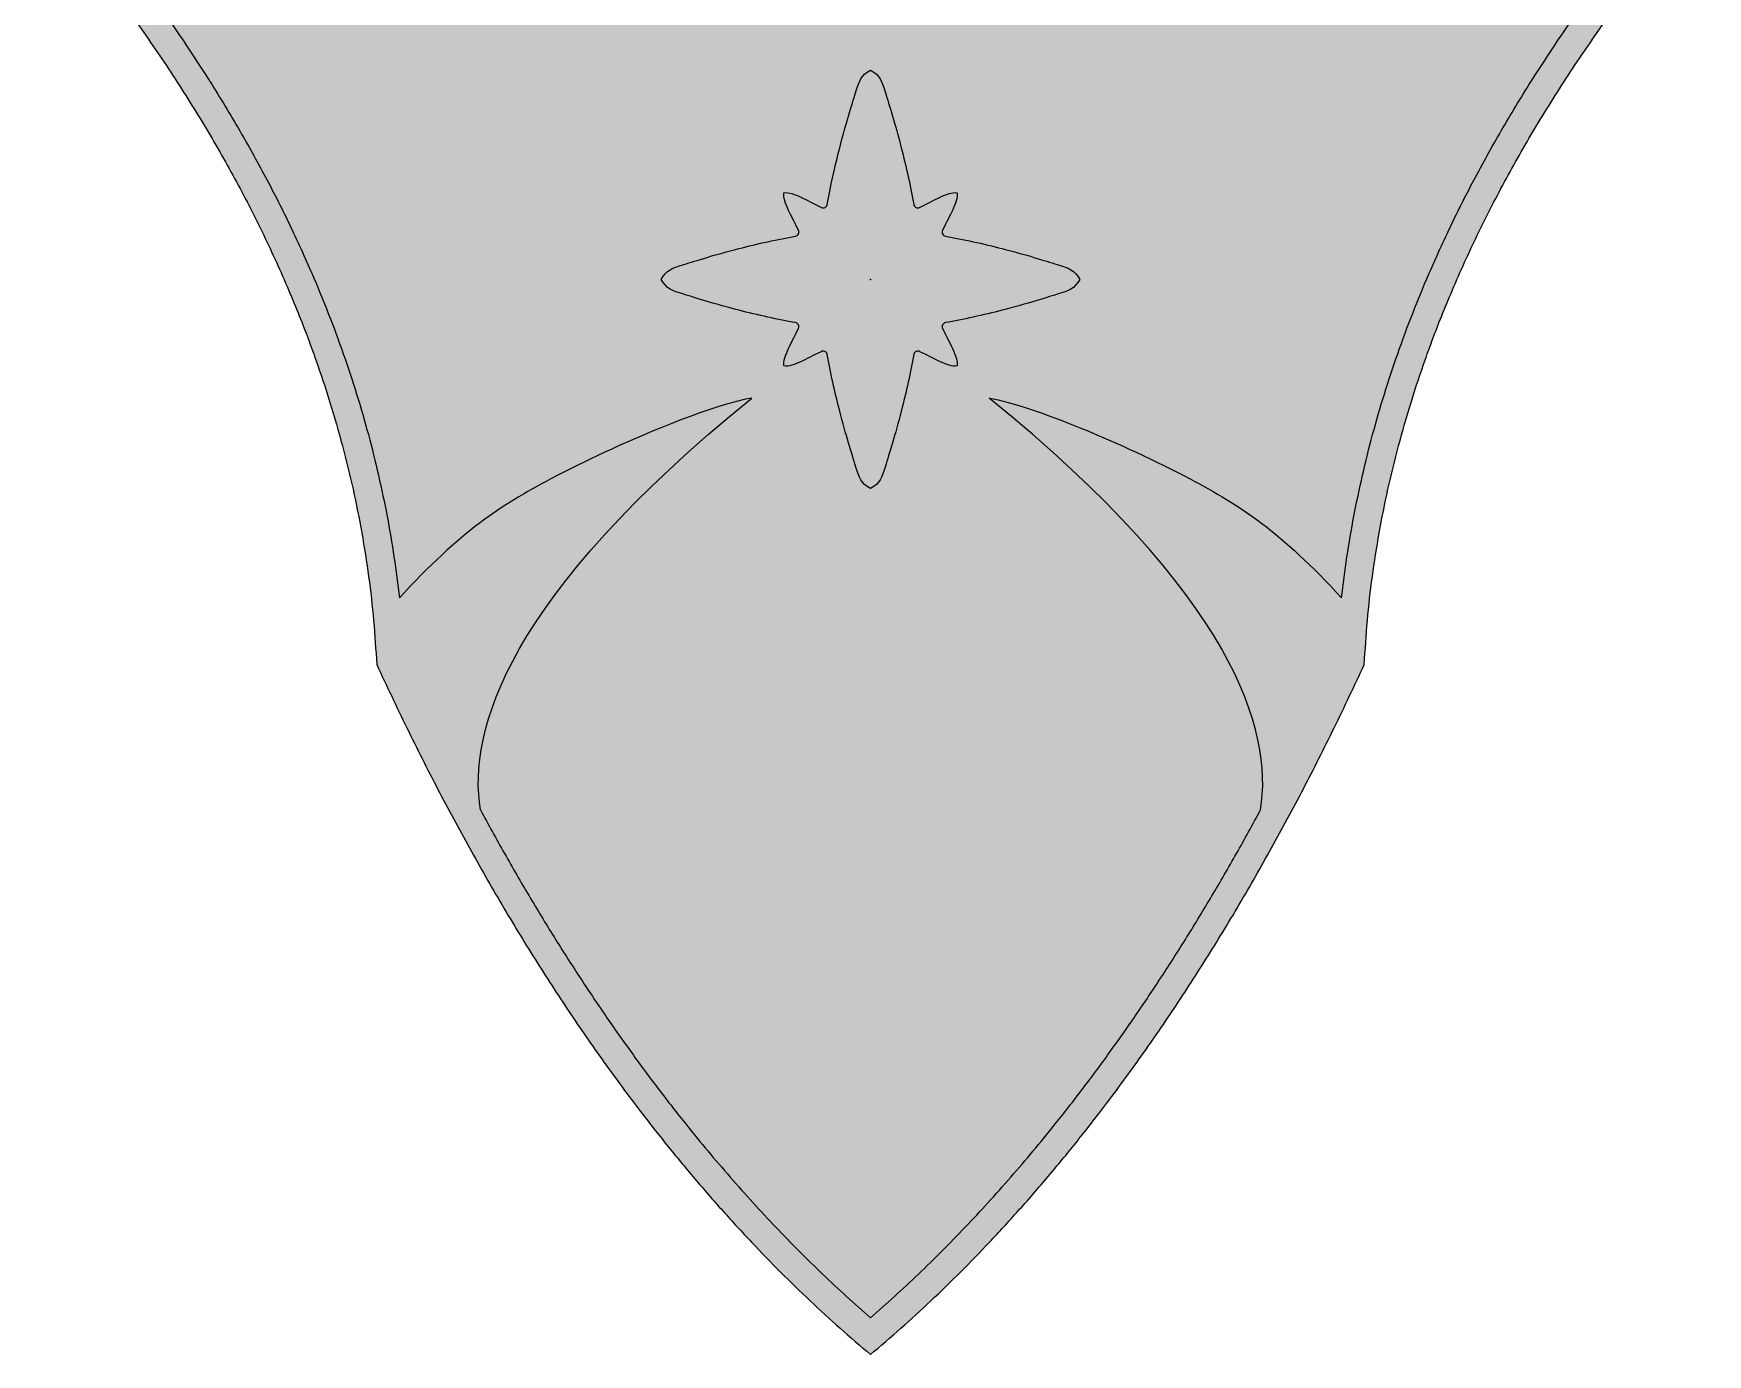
# Model space of a CAD drawing. Header units: metres. Extents: x -6.5 to 29.8, y -1.8 to 5.3.
# Drawn here: x 1.647 to 2.247, y 0.017 to 0.491 of the extents above; entities that cross this region are included whole.
import ezdxf

# ---------------------------------------------------------------- set-up
doc = ezdxf.new("R2010")
doc.units = ezdxf.units.M
for name, color, linetype, true_color in [('BANDERA$BORDE', 40, 'Continuous', 0xffbf00), ('BANDERA$CIRCULO EXT', 40, 'Continuous', 0xffbf00), ('BANDERA$ESTRELLAS$GRANDE', 251, 'Continuous', 0x696969), ('FONDO', 168, 'Continuous', 0x0f132e)]:
    doc.layers.add(name, color=color, linetype=linetype, true_color=true_color)

msp = doc.modelspace()

# ---------------------------------------------------------------- hatches: boundary and pattern name
at = {"layer": 'BANDERA$CIRCULO EXT'}
h = msp.add_hatch(color=256, dxfattribs=at)
h.paths.add_polyline_path([(1.7468, 1.21697), (1.74677, 1.21475), (1.7467, 1.21252), (1.74657, 1.21026), (1.74639, 1.20799), (1.74616, 1.2057), (1.74587, 1.2034), (1.74553, 1.2011), (1.74513, 1.19878), (1.74467, 1.19645), (1.74415, 1.19412), (1.74357, 1.19179), (1.74293, 1.18946), (1.74224, 1.18713), (1.74148, 1.1848), (1.74066, 1.18248), (1.73977, 1.18016), (1.73883, 1.17786), (1.73782, 1.17557), (1.73675, 1.1733), (1.73562, 1.17104), (1.73443, 1.16881), (1.73318, 1.1666), (1.73187, 1.16441), (1.73049, 1.16225), (1.72906, 1.16012), (1.72758, 1.15803), (1.72603, 1.15597), (1.72443, 1.15394), (1.72278, 1.15196), (1.72107, 1.15002), (1.71931, 1.14812), (1.71751, 1.14626), (1.71565, 1.14446), (1.71375, 1.1427), (1.71181, 1.14099), (1.70982, 1.13934), (1.7078, 1.13774), (1.70574, 1.13619), (1.70364, 1.13471), (1.70152, 1.13327), (1.69936, 1.1319), (1.69717, 1.13059), (1.69496, 1.12934), (1.69272, 1.12815), (1.69047, 1.12702), (1.6882, 1.12595), (1.68591, 1.12494), (1.6836, 1.12399), (1.68129, 1.12311), (1.67897, 1.12229), (1.67664, 1.12153), (1.67431, 1.12083), (1.67198, 1.1202), (1.66965, 1.11962), (1.66732, 1.1191), (1.66499, 1.11864), (1.66267, 1.11824), (1.66036, 1.1179), (1.65807, 1.11761), (1.65578, 1.11738), (1.65351, 1.1172), (1.65125, 1.11707), (1.64901, 1.117), (1.6468, 1.11697), (1.6468, 0.54149), (1.66087, 0.52459), (1.6741, 0.50763), (1.68647, 0.49061), (1.69234, 0.48208), (1.698, 0.47354), (1.70344, 0.46499), (1.70867, 0.45641), (1.71368, 0.44783), (1.71849, 0.43923), (1.72308, 0.43062), (1.72745, 0.42199), (1.73162, 0.41335), (1.73557, 0.4047), (1.7393, 0.39603), (1.74283, 0.38734), (1.74614, 0.37865), (1.74924, 0.36994), (1.75212, 0.36121), (1.7548, 0.35247), (1.75726, 0.34372), (1.7595, 0.33495), (1.76154, 0.32617), (1.76336, 0.31738), (1.76496, 0.30857), (1.76636, 0.29974), (1.76754, 0.29091), (1.76851, 0.28206), (1.76927, 0.27319), (1.76981, 0.26431), (1.77923, 0.24442), (1.78888, 0.22511), (1.79874, 0.2064), (1.80882, 0.18828), (1.81912, 0.17075), (1.82964, 0.15382), (1.84037, 0.13747), (1.85132, 0.12172), (1.86249, 0.10655), (1.87388, 0.09198), (1.88549, 0.078), (1.89731, 0.06461), (1.90936, 0.05182), (1.92162, 0.03961), (1.9341, 0.028), (1.94042, 0.02241), (1.9468, 0.01697), (1.95317, 0.02241), (1.95949, 0.028), (1.97197, 0.03961), (1.98423, 0.05182), (1.99628, 0.06461), (2.0081, 0.078), (2.01971, 0.09198), (2.0311, 0.10655), (2.04227, 0.12172), (2.05322, 0.13747), (2.06395, 0.15382), (2.07447, 0.17075), (2.08477, 0.18828), (2.09485, 0.2064), (2.10471, 0.22511), (2.11436, 0.24442), (2.12378, 0.26431), (2.12432, 0.27319), (2.12508, 0.28206), (2.12605, 0.29091), (2.12723, 0.29974), (2.12863, 0.30857), (2.13023, 0.31738), (2.13205, 0.32617), (2.13409, 0.33495), (2.13633, 0.34372), (2.13879, 0.35247), (2.14147, 0.36121), (2.14435, 0.36994), (2.14745, 0.37865), (2.15076, 0.38734), (2.15429, 0.39603), (2.15802, 0.4047), (2.16197, 0.41335), (2.16614, 0.42199), (2.17052, 0.43062), (2.1751, 0.43923), (2.17991, 0.44783), (2.18492, 0.45641), (2.19015, 0.46499), (2.19559, 0.47354), (2.20125, 0.48208), (2.20712, 0.49061), (2.21949, 0.50763), (2.23272, 0.52459), (2.2468, 0.54149), (2.2468, 1.11697), (2.24458, 1.117), (2.24234, 1.11707), (2.24008, 1.1172), (2.23781, 1.11738), (2.23552, 1.11761), (2.23323, 1.1179), (2.23092, 1.11824), (2.2286, 1.11864), (2.22627, 1.1191), (2.22394, 1.11962), (2.22161, 1.1202), (2.21928, 1.12083), (2.21695, 1.12153), (2.21462, 1.12229), (2.2123, 1.12311), (2.20999, 1.12399), (2.20768, 1.12494), (2.20539, 1.12595), (2.20312, 1.12702), (2.20087, 1.12815), (2.19863, 1.12934), (2.19642, 1.13059), (2.19423, 1.1319), (2.19207, 1.13327), (2.18995, 1.13471), (2.18785, 1.13619), (2.18579, 1.13774), (2.18377, 1.13934), (2.18178, 1.14099), (2.17984, 1.1427), (2.17794, 1.14446), (2.17608, 1.14626), (2.17428, 1.14812), (2.17252, 1.15002), (2.17081, 1.15196), (2.16916, 1.15394), (2.16756, 1.15597), (2.16601, 1.15803), (2.16453, 1.16012), (2.1631, 1.16225), (2.16172, 1.16441), (2.16041, 1.1666), (2.15916, 1.16881), (2.15797, 1.17104), (2.15684, 1.1733), (2.15577, 1.17557), (2.15476, 1.17786), (2.15382, 1.18016), (2.15293, 1.18248), (2.15211, 1.1848), (2.15135, 1.18713), (2.15066, 1.18946), (2.15002, 1.19179), (2.14944, 1.19412), (2.14892, 1.19645), (2.14846, 1.19878), (2.14806, 1.2011), (2.14772, 1.2034), (2.14743, 1.2057), (2.1472, 1.20799), (2.14702, 1.21026), (2.14689, 1.21252), (2.14682, 1.21475), (2.1468, 1.21697)], flags=0)
h.paths.add_polyline_path([(2.08661, 0.21219), (2.07885, 0.19811), (2.07095, 0.18439), (2.06293, 0.17103), (2.05478, 0.15803), (2.0465, 0.14539), (2.03808, 0.13311), (2.02954, 0.12119), (2.02087, 0.10963), (2.01206, 0.09843), (2.00313, 0.08759), (1.99407, 0.07711), (1.98487, 0.06699), (1.97555, 0.05723), (1.96609, 0.04784), (1.95651, 0.0388), (1.9468, 0.03012), (1.93708, 0.0388), (1.9275, 0.04784), (1.91804, 0.05723), (1.90872, 0.06699), (1.89953, 0.07711), (1.89046, 0.08759), (1.88153, 0.09843), (1.87272, 0.10963), (1.86405, 0.12119), (1.85551, 0.13311), (1.84709, 0.14539), (1.83881, 0.15803), (1.83066, 0.17103), (1.82264, 0.18439), (1.81474, 0.19811), (1.80698, 0.21219), (1.80678, 0.21354), (1.80661, 0.21493), (1.80647, 0.21634), (1.80636, 0.21778), (1.80628, 0.21925), (1.80623, 0.22074), (1.80623, 0.22227), (1.80625, 0.22383), (1.80632, 0.22541), (1.80642, 0.22702), (1.80657, 0.22867), (1.80675, 0.23034), (1.80698, 0.23204), (1.80725, 0.23377), (1.80756, 0.23553), (1.80793, 0.23732), (1.80834, 0.23914), (1.8088, 0.24099), (1.80931, 0.24287), (1.80987, 0.24478), (1.81048, 0.24672), (1.81114, 0.24869), (1.81187, 0.25069), (1.81264, 0.25272), (1.81348, 0.25478), (1.81437, 0.25687), (1.81533, 0.25899), (1.81634, 0.26115), (1.81742, 0.26333), (1.81856, 0.26554), (1.82104, 0.27007), (1.82379, 0.27471), (1.82682, 0.27948), (1.83014, 0.28438), (1.83376, 0.2894), (1.83769, 0.29455), (1.84194, 0.29983), (1.84652, 0.30524), (1.85144, 0.31078), (1.85671, 0.31644), (1.86234, 0.32224), (1.86834, 0.32817), (1.87472, 0.33423), (1.88149, 0.34042), (1.88866, 0.34675), (1.90424, 0.35981), (1.90268, 0.3595), (1.90103, 0.35914), (1.8993, 0.35872), (1.89749, 0.35824), (1.89367, 0.35714), (1.88959, 0.35585), (1.88529, 0.35438), (1.88079, 0.35274), (1.87135, 0.34906), (1.86151, 0.3449), (1.85154, 0.34039), (1.84168, 0.33566), (1.83219, 0.33081), (1.8256, 0.32724), (1.82239, 0.3254), (1.81921, 0.3235), (1.81605, 0.32152), (1.8129, 0.31943), (1.80973, 0.31722), (1.80653, 0.31486), (1.80329, 0.31233), (1.79998, 0.30962), (1.79659, 0.30669), (1.79311, 0.30353), (1.78952, 0.30012), (1.78581, 0.29644), (1.78195, 0.29247), (1.77793, 0.28817), (1.77692, 0.29641), (1.77574, 0.30462), (1.77438, 0.31283), (1.77284, 0.32102), (1.77111, 0.3292), (1.76921, 0.33737), (1.76713, 0.34553), (1.76487, 0.35367), (1.76243, 0.3618), (1.75981, 0.36991), (1.75702, 0.37801), (1.75404, 0.3861), (1.75088, 0.39418), (1.74754, 0.40224), (1.74403, 0.41029), (1.74033, 0.41833), (1.73646, 0.42636), (1.7324, 0.43437), (1.72817, 0.44237), (1.72375, 0.45036), (1.71439, 0.46629), (1.70431, 0.48217), (1.6935, 0.498), (1.68199, 0.51378), (1.66975, 0.52951), (1.6568, 0.54518), (1.6568, 1.10743), (1.65899, 1.10765), (1.6612, 1.10792), (1.66341, 1.10824), (1.66564, 1.1086), (1.66787, 1.10901), (1.6701, 1.10947), (1.67234, 1.10998), (1.67459, 1.11054), (1.67683, 1.11115), (1.67907, 1.11181), (1.68131, 1.11253), (1.68354, 1.11329), (1.68577, 1.11411), (1.68799, 1.11498), (1.6902, 1.1159), (1.69239, 1.11687), (1.69458, 1.11789), (1.69675, 1.11897), (1.6989, 1.1201), (1.70104, 1.12128), (1.70315, 1.12251), (1.70524, 1.12379), (1.70731, 1.12512), (1.70936, 1.1265), (1.71137, 1.12792), (1.71336, 1.1294), (1.71531, 1.13092), (1.71724, 1.13249), (1.71913, 1.1341), (1.72098, 1.13576), (1.7228, 1.13745), (1.72458, 1.13919), (1.72632, 1.14097), (1.72801, 1.14279), (1.72967, 1.14464), (1.73128, 1.14653), (1.73285, 1.14845), (1.73437, 1.15041), (1.73584, 1.1524), (1.73727, 1.15441), (1.73865, 1.15646), (1.73998, 1.15852), (1.74126, 1.16062), (1.74249, 1.16273), (1.74367, 1.16487), (1.7448, 1.16702), (1.74587, 1.16919), (1.7469, 1.17137), (1.74787, 1.17357), (1.74879, 1.17578), (1.74966, 1.178), (1.75048, 1.18023), (1.75124, 1.18246), (1.75195, 1.1847), (1.75262, 1.18694), (1.75323, 1.18918), (1.75379, 1.19142), (1.7543, 1.19366), (1.75476, 1.1959), (1.75517, 1.19813), (1.75553, 1.20035), (1.75585, 1.20257), (1.75612, 1.20478), (1.75634, 1.20697), (2.13725, 1.20697), (2.13747, 1.20478), (2.13774, 1.20257), (2.13806, 1.20035), (2.13842, 1.19813), (2.13883, 1.1959), (2.13929, 1.19366), (2.1398, 1.19142), (2.14036, 1.18918), (2.14097, 1.18694), (2.14164, 1.1847), (2.14235, 1.18246), (2.14311, 1.18023), (2.14393, 1.178), (2.1448, 1.17578), (2.14572, 1.17357), (2.14669, 1.17137), (2.14772, 1.16919), (2.14879, 1.16702), (2.14992, 1.16487), (2.1511, 1.16273), (2.15233, 1.16062), (2.15361, 1.15852), (2.15494, 1.15646), (2.15632, 1.15441), (2.15775, 1.1524), (2.15922, 1.15041), (2.16074, 1.14845), (2.16231, 1.14653), (2.16392, 1.14464), (2.16558, 1.14279), (2.16727, 1.14097), (2.16901, 1.13919), (2.17079, 1.13745), (2.17261, 1.13576), (2.17446, 1.1341), (2.17635, 1.13249), (2.17828, 1.13092), (2.18023, 1.1294), (2.18222, 1.12792), (2.18423, 1.1265), (2.18628, 1.12512), (2.18835, 1.12379), (2.19044, 1.12251), (2.19255, 1.12128), (2.19469, 1.1201), (2.19684, 1.11897), (2.19901, 1.11789), (2.2012, 1.11687), (2.20339, 1.1159), (2.2056, 1.11498), (2.20782, 1.11411), (2.21005, 1.11329), (2.21228, 1.11253), (2.21452, 1.11181), (2.21676, 1.11115), (2.219, 1.11054), (2.22125, 1.10998), (2.22349, 1.10947), (2.22572, 1.10901), (2.22795, 1.1086), (2.23018, 1.10824), (2.23239, 1.10792), (2.2346, 1.10765), (2.2368, 1.10743), (2.2368, 0.54518), (2.22384, 0.52951), (2.2116, 0.51378), (2.20009, 0.498), (2.18928, 0.48217), (2.1792, 0.46629), (2.16984, 0.45036), (2.16542, 0.44237), (2.16119, 0.43437), (2.15713, 0.42636), (2.15326, 0.41833), (2.14956, 0.41029), (2.14605, 0.40224), (2.14271, 0.39418), (2.13955, 0.3861), (2.13657, 0.37801), (2.13378, 0.36991), (2.13116, 0.3618), (2.12872, 0.35367), (2.12646, 0.34553), (2.12438, 0.33737), (2.12248, 0.3292), (2.12075, 0.32102), (2.11921, 0.31283), (2.11785, 0.30462), (2.11667, 0.29641), (2.11566, 0.28817), (2.11164, 0.29247), (2.10778, 0.29644), (2.10407, 0.30012), (2.10048, 0.30353), (2.097, 0.30669), (2.09361, 0.30962), (2.0903, 0.31233), (2.08706, 0.31486), (2.08386, 0.31722), (2.08069, 0.31943), (2.07754, 0.32152), (2.07438, 0.3235), (2.0712, 0.3254), (2.06799, 0.32724), (2.0614, 0.33081), (2.05191, 0.33566), (2.04205, 0.34039), (2.03208, 0.3449), (2.02224, 0.34906), (2.0128, 0.35274), (2.0083, 0.35438), (2.004, 0.35585), (1.99992, 0.35714), (1.9961, 0.35824), (1.99429, 0.35872), (1.99256, 0.35914), (1.99091, 0.3595), (1.98935, 0.35981), (2.00493, 0.34675), (2.0121, 0.34042), (2.01887, 0.33423), (2.02525, 0.32817), (2.03125, 0.32224), (2.03688, 0.31644), (2.04215, 0.31078), (2.04707, 0.30524), (2.05165, 0.29983), (2.0559, 0.29455), (2.05983, 0.2894), (2.06345, 0.28438), (2.06677, 0.27948), (2.0698, 0.27471), (2.07255, 0.27007), (2.07503, 0.26554), (2.07617, 0.26333), (2.07725, 0.26115), (2.07826, 0.25899), (2.07922, 0.25687), (2.08011, 0.25478), (2.08095, 0.25272), (2.08172, 0.25069), (2.08245, 0.24869), (2.08311, 0.24672), (2.08372, 0.24478), (2.08429, 0.24287), (2.08479, 0.24099), (2.08525, 0.23914), (2.08566, 0.23732), (2.08603, 0.23553), (2.08634, 0.23377), (2.08661, 0.23204), (2.08684, 0.23034), (2.08703, 0.22867), (2.08717, 0.22702), (2.08727, 0.22541), (2.08734, 0.22383), (2.08736, 0.22227), (2.08736, 0.22074), (2.08731, 0.21925), (2.08723, 0.21778), (2.08712, 0.21634), (2.08698, 0.21493), (2.08681, 0.21354)], flags=0)
at = {"layer": 'BANDERA$ESTRELLAS$GRANDE'}
msp.add_hatch(color=256, dxfattribs=at).paths.add_polyline_path([(1.97262, 0.38475), (1.97616, 0.37761), (1.97658, 0.37671), (1.97695, 0.37584), (1.97713, 0.37542), (1.97729, 0.375), (1.97743, 0.37459), (1.97756, 0.37419), (1.97762, 0.374), (1.97767, 0.3738), (1.97772, 0.37361), (1.97776, 0.37342), (1.9778, 0.37323), (1.97783, 0.37305), (1.97785, 0.37287), (1.97788, 0.37269), (1.97789, 0.37251), (1.97789, 0.37242), (1.9779, 0.37234), (1.9779, 0.37225), (1.9779, 0.37216), (1.9779, 0.37208), (1.97789, 0.37199), (1.97789, 0.37191), (1.97788, 0.37183), (1.97787, 0.37175), (1.97786, 0.37167), (1.97785, 0.37159), (1.97784, 0.37151), (1.97782, 0.37143), (1.9778, 0.37135), (1.97773, 0.37133), (1.97765, 0.37131), (1.97757, 0.3713), (1.97749, 0.37129), (1.97741, 0.37128), (1.97732, 0.37127), (1.97724, 0.37126), (1.97716, 0.37126), (1.97707, 0.37125), (1.97699, 0.37125), (1.9769, 0.37125), (1.97682, 0.37125), (1.97673, 0.37126), (1.97664, 0.37126), (1.97647, 0.37128), (1.97629, 0.3713), (1.9761, 0.37132), (1.97592, 0.37136), (1.97573, 0.37139), (1.97554, 0.37144), (1.97535, 0.37148), (1.97516, 0.37154), (1.97496, 0.37159), (1.97456, 0.37172), (1.97415, 0.37187), (1.97373, 0.37203), (1.97331, 0.3722), (1.97244, 0.37258), (1.9645, 0.37644), (1.96447, 0.37646), (1.96443, 0.37648), (1.96439, 0.3765), (1.96435, 0.37652), (1.96431, 0.37654), (1.96427, 0.37655), (1.96422, 0.37657), (1.96418, 0.37658), (1.96414, 0.3766), (1.96409, 0.37661), (1.96405, 0.37662), (1.96401, 0.37663), (1.96396, 0.37663), (1.96392, 0.37664), (1.96387, 0.37665), (1.96382, 0.37665), (1.96378, 0.37665), (1.96373, 0.37665), (1.96369, 0.37665), (1.96364, 0.37665), (1.96359, 0.37665), (1.96355, 0.37664), (1.9635, 0.37663), (1.96346, 0.37663), (1.96342, 0.37662), (1.96337, 0.37661), (1.96333, 0.3766), (1.96329, 0.37658), (1.96324, 0.37657), (1.9632, 0.37655), (1.96316, 0.37654), (1.96312, 0.37652), (1.96308, 0.3765), (1.96304, 0.37648), (1.96301, 0.37646), (1.96297, 0.37644), (1.96293, 0.37641), (1.96289, 0.37639), (1.96286, 0.37636), (1.96282, 0.37634), (1.96278, 0.37631), (1.96275, 0.37628), (1.96272, 0.37625), (1.96268, 0.37622), (1.96265, 0.37618), (1.96262, 0.37615), (1.96259, 0.37611), (1.96256, 0.37608), (1.96254, 0.37604), (1.96251, 0.376), (1.96248, 0.37596), (1.96246, 0.37593), (1.96244, 0.37589), (1.96242, 0.37585), (1.9624, 0.37581), (1.96238, 0.37576), (1.96236, 0.37572), (1.96234, 0.37568), (1.96233, 0.37564), (1.96232, 0.3756), (1.9623, 0.37555), (1.96229, 0.37551), (1.96228, 0.37547), (1.96228, 0.37542), (1.96139, 0.37066), (1.96031, 0.36554), (1.95911, 0.3603), (1.95784, 0.35516), (1.95623, 0.34915), (1.95213, 0.33545), (1.95144, 0.33325), (1.95122, 0.33262), (1.951, 0.33204), (1.95088, 0.33176), (1.95077, 0.33149), (1.95065, 0.33123), (1.95053, 0.33098), (1.9504, 0.33074), (1.95026, 0.3305), (1.95012, 0.33027), (1.95005, 0.33016), (1.94998, 0.33005), (1.9499, 0.32994), (1.94982, 0.32984), (1.94974, 0.32973), (1.94966, 0.32963), (1.94957, 0.32952), (1.94949, 0.32942), (1.9494, 0.32932), (1.9493, 0.32922), (1.94921, 0.32912), (1.94911, 0.32902), (1.94901, 0.32893), (1.94891, 0.32883), (1.9488, 0.32874), (1.94869, 0.32864), (1.94846, 0.32846), (1.94822, 0.32827), (1.94797, 0.32809), (1.9477, 0.3279), (1.94741, 0.32772), (1.94711, 0.32754), (1.9468, 0.32736), (1.94648, 0.32754), (1.94618, 0.32772), (1.94589, 0.3279), (1.94562, 0.32809), (1.94537, 0.32827), (1.94513, 0.32846), (1.9449, 0.32864), (1.94479, 0.32874), (1.94468, 0.32883), (1.94458, 0.32893), (1.94448, 0.32902), (1.94438, 0.32912), (1.94429, 0.32922), (1.94419, 0.32932), (1.9441, 0.32942), (1.94402, 0.32952), (1.94393, 0.32963), (1.94385, 0.32973), (1.94377, 0.32984), (1.94369, 0.32994), (1.94361, 0.33005), (1.94354, 0.33016), (1.94347, 0.33027), (1.94333, 0.3305), (1.94319, 0.33074), (1.94306, 0.33098), (1.94294, 0.33123), (1.94282, 0.33149), (1.94271, 0.33176), (1.94259, 0.33204), (1.94237, 0.33262), (1.94215, 0.33325), (1.9389, 0.34379), (1.93736, 0.34915), (1.93575, 0.35516), (1.93448, 0.3603), (1.93328, 0.36554), (1.9322, 0.37066), (1.93131, 0.37542), (1.93131, 0.37547), (1.9313, 0.37551), (1.93129, 0.37555), (1.93127, 0.3756), (1.93126, 0.37564), (1.93125, 0.37568), (1.93123, 0.37572), (1.93121, 0.37576), (1.93119, 0.37581), (1.93117, 0.37585), (1.93115, 0.37589), (1.93113, 0.37593), (1.93111, 0.37596), (1.93108, 0.376), (1.93105, 0.37604), (1.93103, 0.37608), (1.931, 0.37611), (1.93097, 0.37615), (1.93094, 0.37618), (1.93091, 0.37622), (1.93087, 0.37625), (1.93084, 0.37628), (1.93081, 0.37631), (1.93077, 0.37634), (1.93073, 0.37636), (1.9307, 0.37639), (1.93066, 0.37641), (1.93062, 0.37644), (1.93058, 0.37646), (1.93055, 0.37648), (1.93051, 0.3765), (1.93047, 0.37652), (1.93043, 0.37654), (1.93039, 0.37655), (1.93035, 0.37657), (1.9303, 0.37658), (1.93026, 0.3766), (1.93022, 0.37661), (1.93017, 0.37662), (1.93013, 0.37663), (1.93009, 0.37663), (1.93004, 0.37664), (1.93, 0.37665), (1.92995, 0.37665), (1.9299, 0.37665), (1.92986, 0.37665), (1.92981, 0.37665), (1.92977, 0.37665), (1.92972, 0.37665), (1.92967, 0.37664), (1.92963, 0.37663), (1.92958, 0.37663), (1.92954, 0.37662), (1.9295, 0.37661), (1.92945, 0.3766), (1.92941, 0.37658), (1.92937, 0.37657), (1.92932, 0.37655), (1.92928, 0.37654), (1.92924, 0.37652), (1.9292, 0.3765), (1.92916, 0.37648), (1.92912, 0.37646), (1.92909, 0.37644), (1.92204, 0.37299), (1.92115, 0.37258), (1.92028, 0.3722), (1.91986, 0.37203), (1.91944, 0.37187), (1.91903, 0.37172), (1.91863, 0.37159), (1.91843, 0.37154), (1.91824, 0.37148), (1.91805, 0.37144), (1.91786, 0.37139), (1.91767, 0.37136), (1.91749, 0.37132), (1.9173, 0.3713), (1.91712, 0.37128), (1.91695, 0.37126), (1.91686, 0.37126), (1.91677, 0.37125), (1.91669, 0.37125), (1.9166, 0.37125), (1.91652, 0.37125), (1.91643, 0.37126), (1.91635, 0.37126), (1.91627, 0.37127), (1.91618, 0.37128), (1.9161, 0.37129), (1.91602, 0.3713), (1.91594, 0.37131), (1.91586, 0.37133), (1.91579, 0.37135), (1.91577, 0.37143), (1.91575, 0.37151), (1.91574, 0.37159), (1.91573, 0.37167), (1.91572, 0.37175), (1.91571, 0.37183), (1.9157, 0.37191), (1.9157, 0.37199), (1.91569, 0.37208), (1.91569, 0.37216), (1.91569, 0.37225), (1.91569, 0.37234), (1.9157, 0.37242), (1.9157, 0.37251), (1.91571, 0.37269), (1.91574, 0.37287), (1.91576, 0.37305), (1.91579, 0.37323), (1.91583, 0.37342), (1.91587, 0.37361), (1.91592, 0.3738), (1.91597, 0.374), (1.91603, 0.37419), (1.91616, 0.37459), (1.9163, 0.375), (1.91646, 0.37542), (1.91664, 0.37584), (1.91701, 0.37671), (1.91743, 0.37761), (1.92099, 0.38479), (1.92101, 0.38482), (1.92102, 0.38486), (1.92104, 0.3849), (1.92105, 0.38494), (1.92106, 0.38498), (1.92108, 0.38502), (1.92109, 0.38507), (1.9211, 0.38511), (1.9211, 0.38515), (1.92111, 0.38519), (1.92112, 0.38524), (1.92112, 0.38528), (1.92113, 0.38533), (1.92113, 0.38537), (1.92113, 0.38541), (1.92113, 0.38546), (1.92113, 0.3855), (1.92112, 0.38554), (1.92112, 0.38559), (1.92111, 0.38563), (1.9211, 0.38567), (1.9211, 0.38572), (1.92109, 0.38576), (1.92108, 0.3858), (1.92106, 0.38584), (1.92105, 0.38588), (1.92104, 0.38592), (1.92102, 0.38596), (1.92101, 0.386), (1.92099, 0.38604), (1.92097, 0.38608), (1.92095, 0.38612), (1.92093, 0.38615), (1.92091, 0.38619), (1.92089, 0.38622), (1.92086, 0.38626), (1.92084, 0.38629), (1.92081, 0.38633), (1.92078, 0.38636), (1.92075, 0.38639), (1.92073, 0.38643), (1.9207, 0.38646), (1.92066, 0.38649), (1.92063, 0.38652), (1.9206, 0.38655), (1.92056, 0.38657), (1.92053, 0.3866), (1.92049, 0.38663), (1.92046, 0.38665), (1.92042, 0.38668), (1.92038, 0.3867), (1.92034, 0.38672), (1.92031, 0.38674), (1.92027, 0.38676), (1.92023, 0.38677), (1.92019, 0.38679), (1.92015, 0.38681), (1.92011, 0.38682), (1.92006, 0.38683), (1.92002, 0.38684), (1.91998, 0.38685), (1.91994, 0.38686), (1.9199, 0.38687), (1.91513, 0.38776), (1.91, 0.38884), (1.90474, 0.39004), (1.8996, 0.39131), (1.89358, 0.39292), (1.87989, 0.39702), (1.87769, 0.39772), (1.87706, 0.39793), (1.87647, 0.39815), (1.8762, 0.39827), (1.87593, 0.39838), (1.87567, 0.3985), (1.87542, 0.39863), (1.87517, 0.39876), (1.87494, 0.39889), (1.87471, 0.39903), (1.8746, 0.3991), (1.87449, 0.39918), (1.87438, 0.39925), (1.87427, 0.39933), (1.87417, 0.39941), (1.87406, 0.3995), (1.87396, 0.39958), (1.87386, 0.39967), (1.87376, 0.39976), (1.87366, 0.39985), (1.87356, 0.39994), (1.87346, 0.40004), (1.87337, 0.40014), (1.87327, 0.40025), (1.87317, 0.40035), (1.87308, 0.40046), (1.87289, 0.40069), (1.87271, 0.40093), (1.87252, 0.40118), (1.87234, 0.40145), (1.87216, 0.40174), (1.87198, 0.40204), (1.8718, 0.40236), (1.87198, 0.40268), (1.87216, 0.40298), (1.87234, 0.40326), (1.87252, 0.40353), (1.87271, 0.40379), (1.87289, 0.40403), (1.87308, 0.40425), (1.87317, 0.40436), (1.87327, 0.40447), (1.87337, 0.40457), (1.87346, 0.40467), (1.87356, 0.40477), (1.87366, 0.40487), (1.87376, 0.40496), (1.87386, 0.40505), (1.87396, 0.40514), (1.87406, 0.40522), (1.87417, 0.4053), (1.87427, 0.40538), (1.87438, 0.40546), (1.87449, 0.40554), (1.8746, 0.40561), (1.87471, 0.40569), (1.87494, 0.40583), (1.87517, 0.40596), (1.87542, 0.40609), (1.87567, 0.40621), (1.87593, 0.40633), (1.8762, 0.40645), (1.87647, 0.40656), (1.87706, 0.40678), (1.87769, 0.407), (1.88823, 0.41025), (1.89358, 0.4118), (1.8996, 0.41341), (1.90474, 0.41468), (1.91, 0.41588), (1.91513, 0.41695), (1.9199, 0.41784), (1.91994, 0.41785), (1.91998, 0.41786), (1.92002, 0.41787), (1.92006, 0.41788), (1.92011, 0.4179), (1.92015, 0.41791), (1.92019, 0.41792), (1.92023, 0.41794), (1.92027, 0.41796), (1.92031, 0.41798), (1.92034, 0.418), (1.92038, 0.41802), (1.92042, 0.41804), (1.92046, 0.41806), (1.92049, 0.41809), (1.92053, 0.41811), (1.92056, 0.41814), (1.9206, 0.41817), (1.92063, 0.4182), (1.92066, 0.41823), (1.9207, 0.41826), (1.92073, 0.41829), (1.92075, 0.41832), (1.92078, 0.41835), (1.92081, 0.41839), (1.92084, 0.41842), (1.92086, 0.41846), (1.92089, 0.41849), (1.92091, 0.41853), (1.92093, 0.41856), (1.92095, 0.4186), (1.92097, 0.41864), (1.92099, 0.41867), (1.92101, 0.41871), (1.92102, 0.41875), (1.92104, 0.41879), (1.92105, 0.41883), (1.92106, 0.41887), (1.92108, 0.41891), (1.92109, 0.41896), (1.9211, 0.419), (1.9211, 0.41904), (1.92111, 0.41908), (1.92112, 0.41913), (1.92112, 0.41917), (1.92113, 0.41921), (1.92113, 0.41926), (1.92113, 0.4193), (1.92113, 0.41935), (1.92113, 0.41939), (1.92112, 0.41943), (1.92112, 0.41948), (1.92111, 0.41952), (1.9211, 0.41956), (1.9211, 0.41961), (1.92109, 0.41965), (1.92108, 0.41969), (1.92106, 0.41973), (1.92105, 0.41977), (1.92104, 0.41981), (1.92102, 0.41985), (1.92101, 0.41989), (1.92099, 0.41993), (1.91743, 0.42711), (1.91701, 0.428), (1.91664, 0.42887), (1.91646, 0.4293), (1.9163, 0.42971), (1.91616, 0.43012), (1.91603, 0.43052), (1.91597, 0.43072), (1.91592, 0.43091), (1.91587, 0.4311), (1.91583, 0.43129), (1.91579, 0.43148), (1.91576, 0.43167), (1.91574, 0.43185), (1.91571, 0.43203), (1.9157, 0.43221), (1.9157, 0.43229), (1.91569, 0.43238), (1.91569, 0.43247), (1.91569, 0.43255), (1.91569, 0.43264), (1.9157, 0.43272), (1.9157, 0.4328), (1.91571, 0.43289), (1.91572, 0.43297), (1.91573, 0.43305), (1.91574, 0.43313), (1.91575, 0.43321), (1.91577, 0.43329), (1.91579, 0.43337), (1.91586, 0.43338), (1.91594, 0.4334), (1.91602, 0.43341), (1.9161, 0.43343), (1.91618, 0.43344), (1.91627, 0.43345), (1.91635, 0.43345), (1.91643, 0.43346), (1.91652, 0.43346), (1.9166, 0.43346), (1.91669, 0.43346), (1.91677, 0.43346), (1.91686, 0.43346), (1.91695, 0.43345), (1.91712, 0.43344), (1.9173, 0.43342), (1.91749, 0.43339), (1.91767, 0.43336), (1.91786, 0.43332), (1.91805, 0.43328), (1.91824, 0.43323), (1.91843, 0.43318), (1.91863, 0.43312), (1.91903, 0.43299), (1.91944, 0.43285), (1.91986, 0.43269), (1.92028, 0.43252), (1.92115, 0.43214), (1.92204, 0.43172), (1.92922, 0.42816), (1.92926, 0.42815), (1.9293, 0.42813), (1.92934, 0.42812), (1.92938, 0.4281), (1.92942, 0.42809), (1.92946, 0.42808), (1.9295, 0.42807), (1.92955, 0.42806), (1.92959, 0.42805), (1.92963, 0.42804), (1.92968, 0.42803), (1.92972, 0.42803), (1.92976, 0.42803), (1.92981, 0.42803), (1.92985, 0.42802), (1.92989, 0.42803), (1.92994, 0.42803), (1.92998, 0.42803), (1.93003, 0.42803), (1.93007, 0.42804), (1.93011, 0.42805), (1.93015, 0.42806), (1.9302, 0.42807), (1.93024, 0.42808), (1.93028, 0.42809), (1.93032, 0.4281), (1.93036, 0.42812), (1.9304, 0.42813), (1.93044, 0.42815), (1.93048, 0.42816), (1.93052, 0.42818), (1.93055, 0.4282), (1.93059, 0.42822), (1.93063, 0.42824), (1.93066, 0.42827), (1.9307, 0.42829), (1.93073, 0.42832), (1.93077, 0.42834), (1.9308, 0.42837), (1.93083, 0.4284), (1.93086, 0.42843), (1.9309, 0.42846), (1.93093, 0.42849), (1.93096, 0.42852), (1.93098, 0.42855), (1.93101, 0.42859), (1.93104, 0.42862), (1.93106, 0.42866), (1.93109, 0.4287), (1.93111, 0.42873), (1.93113, 0.42877), (1.93116, 0.42881), (1.93118, 0.42885), (1.93119, 0.42889), (1.93121, 0.42893), (1.93123, 0.42897), (1.93124, 0.42901), (1.93126, 0.42905), (1.93127, 0.42909), (1.93128, 0.42913), (1.93129, 0.42917), (1.9313, 0.42921), (1.93131, 0.42925), (1.9322, 0.43402), (1.93327, 0.43915), (1.93448, 0.44441), (1.93575, 0.44956), (1.93736, 0.45557), (1.94146, 0.46926), (1.94215, 0.47146), (1.94237, 0.47209), (1.94259, 0.47268), (1.94271, 0.47296), (1.94282, 0.47323), (1.94294, 0.47349), (1.94306, 0.47374), (1.94319, 0.47398), (1.94333, 0.47421), (1.94347, 0.47444), (1.94354, 0.47455), (1.94361, 0.47466), (1.94369, 0.47477), (1.94377, 0.47488), (1.94385, 0.47498), (1.94393, 0.47509), (1.94402, 0.47519), (1.9441, 0.47529), (1.94419, 0.47539), (1.94429, 0.47549), (1.94438, 0.47559), (1.94448, 0.47569), (1.94458, 0.47579), (1.94468, 0.47588), (1.94479, 0.47598), (1.9449, 0.47607), (1.94513, 0.47626), (1.94537, 0.47645), (1.94562, 0.47663), (1.94589, 0.47681), (1.94618, 0.47699), (1.94648, 0.47718), (1.9468, 0.47736), (1.94711, 0.47718), (1.94741, 0.47699), (1.9477, 0.47681), (1.94797, 0.47663), (1.94822, 0.47645), (1.94846, 0.47626), (1.94869, 0.47607), (1.9488, 0.47598), (1.94891, 0.47588), (1.94901, 0.47579), (1.94911, 0.47569), (1.94921, 0.47559), (1.9493, 0.47549), (1.9494, 0.47539), (1.94949, 0.47529), (1.94957, 0.47519), (1.94966, 0.47509), (1.94974, 0.47498), (1.94982, 0.47488), (1.9499, 0.47477), (1.94998, 0.47466), (1.95005, 0.47455), (1.95012, 0.47444), (1.95026, 0.47421), (1.9504, 0.47398), (1.95053, 0.47374), (1.95065, 0.47349), (1.95077, 0.47323), (1.95088, 0.47296), (1.951, 0.47268), (1.95122, 0.47209), (1.95144, 0.47146), (1.95469, 0.46093), (1.95623, 0.45557), (1.95784, 0.44956), (1.95911, 0.44441), (1.96032, 0.43915), (1.96139, 0.43402), (1.96228, 0.42925), (1.96229, 0.42921), (1.9623, 0.42917), (1.96231, 0.42913), (1.96232, 0.42909), (1.96233, 0.42905), (1.96235, 0.42901), (1.96236, 0.42897), (1.96238, 0.42893), (1.9624, 0.42889), (1.96241, 0.42885), (1.96243, 0.42881), (1.96246, 0.42877), (1.96248, 0.42873), (1.9625, 0.4287), (1.96253, 0.42866), (1.96255, 0.42862), (1.96258, 0.42859), (1.96261, 0.42855), (1.96263, 0.42852), (1.96266, 0.42849), (1.96269, 0.42846), (1.96273, 0.42843), (1.96276, 0.4284), (1.96279, 0.42837), (1.96282, 0.42834), (1.96286, 0.42832), (1.96289, 0.42829), (1.96293, 0.42827), (1.96296, 0.42824), (1.963, 0.42822), (1.96304, 0.4282), (1.96307, 0.42818), (1.96311, 0.42816), (1.96315, 0.42815), (1.96319, 0.42813), (1.96323, 0.42812), (1.96327, 0.4281), (1.96331, 0.42809), (1.96335, 0.42808), (1.96339, 0.42807), (1.96344, 0.42806), (1.96348, 0.42805), (1.96352, 0.42804), (1.96356, 0.42803), (1.96361, 0.42803), (1.96365, 0.42803), (1.9637, 0.42803), (1.96374, 0.42802), (1.96378, 0.42803), (1.96383, 0.42803), (1.96387, 0.42803), (1.96391, 0.42803), (1.96396, 0.42804), (1.964, 0.42805), (1.96404, 0.42806), (1.96409, 0.42807), (1.96413, 0.42808), (1.96417, 0.42809), (1.96421, 0.4281), (1.96425, 0.42812), (1.96429, 0.42813), (1.96433, 0.42815), (1.96437, 0.42816), (1.97155, 0.43172), (1.97244, 0.43214), (1.97331, 0.43252), (1.97373, 0.43269), (1.97415, 0.43285), (1.97456, 0.43299), (1.97496, 0.43312), (1.97516, 0.43318), (1.97535, 0.43323), (1.97554, 0.43328), (1.97573, 0.43332), (1.97592, 0.43336), (1.9761, 0.43339), (1.97629, 0.43342), (1.97647, 0.43344), (1.97664, 0.43345), (1.97673, 0.43346), (1.97682, 0.43346), (1.9769, 0.43346), (1.97699, 0.43346), (1.97707, 0.43346), (1.97716, 0.43346), (1.97724, 0.43345), (1.97732, 0.43345), (1.97741, 0.43344), (1.97749, 0.43343), (1.97757, 0.43341), (1.97765, 0.4334), (1.97773, 0.43338), (1.9778, 0.43337), (1.97782, 0.43329), (1.97784, 0.43321), (1.97785, 0.43313), (1.97786, 0.43305), (1.97787, 0.43297), (1.97788, 0.43289), (1.97789, 0.4328), (1.97789, 0.43272), (1.9779, 0.43264), (1.9779, 0.43255), (1.9779, 0.43247), (1.9779, 0.43238), (1.97789, 0.43229), (1.97789, 0.43221), (1.97788, 0.43203), (1.97785, 0.43185), (1.97783, 0.43167), (1.9778, 0.43148), (1.97776, 0.43129), (1.97772, 0.4311), (1.97767, 0.43091), (1.97762, 0.43072), (1.97756, 0.43052), (1.97743, 0.43012), (1.97729, 0.42971), (1.97713, 0.4293), (1.97695, 0.42887), (1.97658, 0.428), (1.97616, 0.42711), (1.9726, 0.41993), (1.97258, 0.41989), (1.97257, 0.41985), (1.97255, 0.41981), (1.97254, 0.41977), (1.97253, 0.41973), (1.97251, 0.41969), (1.9725, 0.41965), (1.97249, 0.41961), (1.97249, 0.41956), (1.97248, 0.41952), (1.97247, 0.41948), (1.97247, 0.41943), (1.97246, 0.41939), (1.97246, 0.41935), (1.97246, 0.4193), (1.97246, 0.41926), (1.97246, 0.41921), (1.97247, 0.41917), (1.97247, 0.41913), (1.97248, 0.41908), (1.97249, 0.41904), (1.97249, 0.419), (1.9725, 0.41896), (1.97251, 0.41891), (1.97253, 0.41887), (1.97254, 0.41883), (1.97255, 0.41879), (1.97257, 0.41875), (1.97258, 0.41871), (1.9726, 0.41867), (1.97262, 0.41864), (1.97264, 0.4186), (1.97266, 0.41856), (1.97268, 0.41853), (1.9727, 0.41849), (1.97273, 0.41846), (1.97275, 0.41842), (1.97278, 0.41839), (1.97281, 0.41835), (1.97284, 0.41832), (1.97286, 0.41829), (1.9729, 0.41826), (1.97293, 0.41823), (1.97296, 0.4182), (1.97299, 0.41817), (1.97303, 0.41814), (1.97306, 0.41811), (1.9731, 0.41809), (1.97313, 0.41806), (1.97317, 0.41804), (1.97321, 0.41802), (1.97325, 0.418), (1.97328, 0.41798), (1.97332, 0.41796), (1.97336, 0.41794), (1.9734, 0.41792), (1.97344, 0.41791), (1.97349, 0.4179), (1.97353, 0.41788), (1.97357, 0.41787), (1.97361, 0.41786), (1.97365, 0.41785), (1.97369, 0.41784), (1.97846, 0.41695), (1.98359, 0.41588), (1.98885, 0.41468), (1.99399, 0.41341), (2.00001, 0.4118), (2.0137, 0.4077), (2.0159, 0.407), (2.01653, 0.40678), (2.01712, 0.40656), (2.01739, 0.40645), (2.01766, 0.40633), (2.01792, 0.40621), (2.01817, 0.40609), (2.01842, 0.40596), (2.01865, 0.40583), (2.01888, 0.40569), (2.01899, 0.40561), (2.0191, 0.40554), (2.01921, 0.40546), (2.01932, 0.40538), (2.01942, 0.4053), (2.01953, 0.40522), (2.01963, 0.40514), (2.01973, 0.40505), (2.01983, 0.40496), (2.01993, 0.40487), (2.02003, 0.40477), (2.02013, 0.40467), (2.02022, 0.40457), (2.02032, 0.40447), (2.02042, 0.40436), (2.02051, 0.40425), (2.0207, 0.40403), (2.02088, 0.40379), (2.02107, 0.40353), (2.02125, 0.40326), (2.02143, 0.40298), (2.02161, 0.40268), (2.0218, 0.40236), (2.02161, 0.40204), (2.02143, 0.40174), (2.02125, 0.40145), (2.02107, 0.40118), (2.02088, 0.40093), (2.0207, 0.40069), (2.02051, 0.40046), (2.02042, 0.40035), (2.02032, 0.40025), (2.02022, 0.40014), (2.02013, 0.40004), (2.02003, 0.39994), (2.01993, 0.39985), (2.01983, 0.39976), (2.01973, 0.39967), (2.01963, 0.39958), (2.01953, 0.3995), (2.01942, 0.39941), (2.01932, 0.39933), (2.01921, 0.39925), (2.0191, 0.39918), (2.01899, 0.3991), (2.01888, 0.39903), (2.01865, 0.39889), (2.01842, 0.39876), (2.01817, 0.39863), (2.01792, 0.3985), (2.01766, 0.39838), (2.01739, 0.39827), (2.01712, 0.39815), (2.01653, 0.39793), (2.0159, 0.39772), (2.00536, 0.39446), (2.00001, 0.39292), (1.99399, 0.39131), (1.98885, 0.39004), (1.98359, 0.38884), (1.97846, 0.38776), (1.97369, 0.38687), (1.97365, 0.38686), (1.97361, 0.38685), (1.97357, 0.38684), (1.97353, 0.38683), (1.97349, 0.38682), (1.97344, 0.38681), (1.9734, 0.38679), (1.97336, 0.38677), (1.97332, 0.38676), (1.97328, 0.38674), (1.97325, 0.38672), (1.97321, 0.3867), (1.97317, 0.38668), (1.97313, 0.38665), (1.9731, 0.38663), (1.97306, 0.3866), (1.97303, 0.38657), (1.97299, 0.38655), (1.97296, 0.38652), (1.97293, 0.38649), (1.9729, 0.38646), (1.97286, 0.38643), (1.97284, 0.38639), (1.97281, 0.38636), (1.97278, 0.38633), (1.97275, 0.38629), (1.97273, 0.38626), (1.9727, 0.38622), (1.97268, 0.38619), (1.97266, 0.38615), (1.97264, 0.38612), (1.97262, 0.38608), (1.9726, 0.38604), (1.97258, 0.386), (1.97257, 0.38596), (1.97255, 0.38592), (1.97254, 0.38588), (1.97253, 0.38584), (1.97251, 0.3858), (1.9725, 0.38576), (1.97249, 0.38572), (1.97249, 0.38567), (1.97248, 0.38563), (1.97247, 0.38559), (1.97247, 0.38554), (1.97246, 0.3855), (1.97246, 0.38546), (1.97246, 0.38541), (1.97246, 0.38537), (1.97246, 0.38533), (1.97247, 0.38528), (1.97247, 0.38524), (1.97248, 0.38519), (1.97249, 0.38515), (1.97249, 0.38511), (1.9725, 0.38507), (1.97251, 0.38502), (1.97253, 0.38498), (1.97254, 0.38494), (1.97255, 0.3849), (1.97257, 0.38486), (1.97258, 0.38482), (1.9726, 0.38479)], flags=0)
at = {"layer": 'FONDO'}
msp.add_hatch(color=256, dxfattribs=at).paths.add_polyline_path([(2.08661, 0.21219), (2.07885, 0.19811), (2.07095, 0.18439), (2.06293, 0.17103), (2.05478, 0.15803), (2.0465, 0.14539), (2.03808, 0.13311), (2.02954, 0.12119), (2.02087, 0.10963), (2.01206, 0.09843), (2.00313, 0.08759), (1.99407, 0.07711), (1.98487, 0.06699), (1.97555, 0.05723), (1.96609, 0.04784), (1.95651, 0.0388), (1.9468, 0.03012), (1.93708, 0.0388), (1.9275, 0.04784), (1.91804, 0.05723), (1.90872, 0.06699), (1.89953, 0.07711), (1.89046, 0.08759), (1.88153, 0.09843), (1.87272, 0.10963), (1.86405, 0.12119), (1.85551, 0.13311), (1.84709, 0.14539), (1.83881, 0.15803), (1.83066, 0.17103), (1.82264, 0.18439), (1.81474, 0.19811), (1.80698, 0.21219), (1.80678, 0.21354), (1.80661, 0.21493), (1.80647, 0.21634), (1.80636, 0.21778), (1.80628, 0.21925), (1.80623, 0.22074), (1.80623, 0.22227), (1.80625, 0.22383), (1.80632, 0.22541), (1.80642, 0.22702), (1.80657, 0.22867), (1.80675, 0.23034), (1.80698, 0.23204), (1.80725, 0.23377), (1.80756, 0.23553), (1.80793, 0.23732), (1.80834, 0.23914), (1.8088, 0.24099), (1.80931, 0.24287), (1.80987, 0.24478), (1.81048, 0.24672), (1.81114, 0.24869), (1.81187, 0.25069), (1.81264, 0.25272), (1.81348, 0.25478), (1.81437, 0.25687), (1.81533, 0.25899), (1.81634, 0.26115), (1.81742, 0.26333), (1.81856, 0.26554), (1.82104, 0.27007), (1.82379, 0.27471), (1.82682, 0.27948), (1.83014, 0.28438), (1.83376, 0.2894), (1.83769, 0.29455), (1.84194, 0.29983), (1.84652, 0.30524), (1.85144, 0.31078), (1.85671, 0.31644), (1.86234, 0.32224), (1.86834, 0.32817), (1.87472, 0.33423), (1.88149, 0.34042), (1.88866, 0.34675), (1.90424, 0.35981), (1.90268, 0.3595), (1.90103, 0.35914), (1.8993, 0.35872), (1.89749, 0.35824), (1.89367, 0.35714), (1.88959, 0.35585), (1.88529, 0.35438), (1.88079, 0.35274), (1.87135, 0.34906), (1.86151, 0.3449), (1.85154, 0.34039), (1.84168, 0.33566), (1.83219, 0.33081), (1.8256, 0.32724), (1.82239, 0.3254), (1.81921, 0.3235), (1.81605, 0.32152), (1.8129, 0.31943), (1.80973, 0.31722), (1.80653, 0.31486), (1.80329, 0.31233), (1.79998, 0.30962), (1.79659, 0.30669), (1.79311, 0.30353), (1.78952, 0.30012), (1.78581, 0.29644), (1.78195, 0.29247), (1.77793, 0.28817), (1.77692, 0.29641), (1.77574, 0.30462), (1.77438, 0.31283), (1.77284, 0.32102), (1.77111, 0.3292), (1.76921, 0.33737), (1.76713, 0.34553), (1.76487, 0.35367), (1.76243, 0.3618), (1.75981, 0.36991), (1.75702, 0.37801), (1.75404, 0.3861), (1.75088, 0.39418), (1.74754, 0.40224), (1.74403, 0.41029), (1.74033, 0.41833), (1.73646, 0.42636), (1.7324, 0.43437), (1.72817, 0.44237), (1.72375, 0.45036), (1.71439, 0.46629), (1.70431, 0.48217), (1.6935, 0.498), (1.68199, 0.51378), (1.66975, 0.52951), (1.6568, 0.54518), (1.6568, 1.10743), (1.65899, 1.10765), (1.6612, 1.10792), (1.66341, 1.10824), (1.66564, 1.1086), (1.66787, 1.10901), (1.6701, 1.10947), (1.67234, 1.10998), (1.67459, 1.11054), (1.67683, 1.11115), (1.67907, 1.11181), (1.68131, 1.11253), (1.68354, 1.11329), (1.68577, 1.11411), (1.68799, 1.11498), (1.6902, 1.1159), (1.69239, 1.11687), (1.69458, 1.11789), (1.69675, 1.11897), (1.6989, 1.1201), (1.70104, 1.12128), (1.70315, 1.12251), (1.70524, 1.12379), (1.70731, 1.12512), (1.70936, 1.1265), (1.71137, 1.12792), (1.71336, 1.1294), (1.71531, 1.13092), (1.71724, 1.13249), (1.71913, 1.1341), (1.72098, 1.13576), (1.7228, 1.13745), (1.72458, 1.13919), (1.72632, 1.14097), (1.72801, 1.14279), (1.72967, 1.14464), (1.73128, 1.14653), (1.73285, 1.14845), (1.73437, 1.15041), (1.73584, 1.1524), (1.73727, 1.15441), (1.73865, 1.15646), (1.73998, 1.15852), (1.74126, 1.16062), (1.74249, 1.16273), (1.74367, 1.16487), (1.7448, 1.16702), (1.74587, 1.16919), (1.7469, 1.17137), (1.74787, 1.17357), (1.74879, 1.17578), (1.74966, 1.178), (1.75048, 1.18023), (1.75124, 1.18246), (1.75195, 1.1847), (1.75262, 1.18694), (1.75323, 1.18918), (1.75379, 1.19142), (1.7543, 1.19366), (1.75476, 1.1959), (1.75517, 1.19813), (1.75553, 1.20035), (1.75585, 1.20257), (1.75612, 1.20478), (1.75634, 1.20697), (2.13725, 1.20697), (2.13747, 1.20478), (2.13774, 1.20257), (2.13806, 1.20035), (2.13842, 1.19813), (2.13883, 1.1959), (2.13929, 1.19366), (2.1398, 1.19142), (2.14036, 1.18918), (2.14097, 1.18694), (2.14164, 1.1847), (2.14235, 1.18246), (2.14311, 1.18023), (2.14393, 1.178), (2.1448, 1.17578), (2.14572, 1.17357), (2.14669, 1.17137), (2.14772, 1.16919), (2.14879, 1.16702), (2.14992, 1.16487), (2.1511, 1.16273), (2.15233, 1.16062), (2.15361, 1.15852), (2.15494, 1.15646), (2.15632, 1.15441), (2.15775, 1.1524), (2.15922, 1.15041), (2.16074, 1.14845), (2.16231, 1.14653), (2.16392, 1.14464), (2.16558, 1.14279), (2.16727, 1.14097), (2.16901, 1.13919), (2.17079, 1.13745), (2.17261, 1.13576), (2.17446, 1.1341), (2.17635, 1.13249), (2.17828, 1.13092), (2.18023, 1.1294), (2.18222, 1.12792), (2.18423, 1.1265), (2.18628, 1.12512), (2.18835, 1.12379), (2.19044, 1.12251), (2.19255, 1.12128), (2.19469, 1.1201), (2.19684, 1.11897), (2.19901, 1.11789), (2.2012, 1.11687), (2.20339, 1.1159), (2.2056, 1.11498), (2.20782, 1.11411), (2.21005, 1.11329), (2.21228, 1.11253), (2.21452, 1.11181), (2.21676, 1.11115), (2.219, 1.11054), (2.22125, 1.10998), (2.22349, 1.10947), (2.22572, 1.10901), (2.22795, 1.1086), (2.23018, 1.10824), (2.23239, 1.10792), (2.2346, 1.10765), (2.2368, 1.10743), (2.2368, 0.54518), (2.22384, 0.52951), (2.2116, 0.51378), (2.20009, 0.498), (2.18928, 0.48217), (2.1792, 0.46629), (2.16984, 0.45036), (2.16542, 0.44237), (2.16119, 0.43437), (2.15713, 0.42636), (2.15326, 0.41833), (2.14956, 0.41029), (2.14605, 0.40224), (2.14271, 0.39418), (2.13955, 0.3861), (2.13657, 0.37801), (2.13378, 0.36991), (2.13116, 0.3618), (2.12872, 0.35367), (2.12646, 0.34553), (2.12438, 0.33737), (2.12248, 0.3292), (2.12075, 0.32102), (2.11921, 0.31283), (2.11785, 0.30462), (2.11667, 0.29641), (2.11566, 0.28817), (2.11164, 0.29247), (2.10778, 0.29644), (2.10407, 0.30012), (2.10048, 0.30353), (2.097, 0.30669), (2.09361, 0.30962), (2.0903, 0.31233), (2.08706, 0.31486), (2.08386, 0.31722), (2.08069, 0.31943), (2.07754, 0.32152), (2.07438, 0.3235), (2.0712, 0.3254), (2.06799, 0.32724), (2.0614, 0.33081), (2.05191, 0.33566), (2.04205, 0.34039), (2.03208, 0.3449), (2.02224, 0.34906), (2.0128, 0.35274), (2.0083, 0.35438), (2.004, 0.35585), (1.99992, 0.35714), (1.9961, 0.35824), (1.99429, 0.35872), (1.99256, 0.35914), (1.99091, 0.3595), (1.98935, 0.35981), (2.00493, 0.34675), (2.0121, 0.34042), (2.01887, 0.33423), (2.02525, 0.32817), (2.03125, 0.32224), (2.03688, 0.31644), (2.04215, 0.31078), (2.04707, 0.30524), (2.05165, 0.29983), (2.0559, 0.29455), (2.05983, 0.2894), (2.06345, 0.28438), (2.06677, 0.27948), (2.0698, 0.27471), (2.07255, 0.27007), (2.07503, 0.26554), (2.07617, 0.26333), (2.07725, 0.26115), (2.07826, 0.25899), (2.07922, 0.25687), (2.08011, 0.25478), (2.08095, 0.25272), (2.08172, 0.25069), (2.08245, 0.24869), (2.08311, 0.24672), (2.08372, 0.24478), (2.08429, 0.24287), (2.08479, 0.24099), (2.08525, 0.23914), (2.08566, 0.23732), (2.08603, 0.23553), (2.08634, 0.23377), (2.08661, 0.23204), (2.08684, 0.23034), (2.08703, 0.22867), (2.08717, 0.22702), (2.08727, 0.22541), (2.08734, 0.22383), (2.08736, 0.22227), (2.08736, 0.22074), (2.08731, 0.21925), (2.08723, 0.21778), (2.08712, 0.21634), (2.08698, 0.21493), (2.08681, 0.21354)], flags=0)

# ---------------------------------------------------------------- linework, layer by layer
at = {"layer": 'BANDERA$BORDE'}
for points, degree in [([(1.6468, 0.54149), (1.76283, 0.40649), (1.76981, 0.26431)], 2), ([(1.6568, 0.54518), (1.7633, 0.41999), (1.77793, 0.28817)], 2), ([(2.11566, 0.28817), (2.13029, 0.41999), (2.2368, 0.54518)], 2), ([(2.12378, 0.26431), (2.13076, 0.40649), (2.2468, 0.54149)], 2), ([(1.80698, 0.21219), (1.80241, 0.24079), (1.81663, 0.28873), (1.90424, 0.35981)], 3), ([(2.08661, 0.21219), (2.09118, 0.24079), (2.07696, 0.28873), (1.98935, 0.35981)], 3), ([(1.76981, 0.26431), (1.84435, 0.10279), (1.9468, 0.01697)], 2), ([(1.9468, 0.01697), (2.04924, 0.10279), (2.12378, 0.26431)], 2), ([(1.80698, 0.21219), (1.86856, 0.09811), (1.9468, 0.03012)], 2), ([(1.9468, 0.03012), (2.02503, 0.09811), (2.08661, 0.21219)], 2)]:
    msp.add_open_spline(points, degree=degree, dxfattribs=at)
for points in [[(1.90424, 0.35981), (1.88801, 0.35683), (1.83398, 0.33424), (1.79981, 0.31194), (1.77793, 0.28817)], [(1.98935, 0.35981), (2.00558, 0.35683), (2.05961, 0.33424), (2.09378, 0.31194), (2.11566, 0.28817)]]:
    msp.add_open_spline(points, degree=3, knots=[0, 0, 0, 0, 0.0959972, 0.1660863, 0.1660863, 0.1660863, 0.1660863], dxfattribs=at)
at = {"layer": 'BANDERA$ESTRELLAS$GRANDE'}
for centre, start, end in [((1.92985, 0.4295), 243.28952, 350.20244), ((1.96374, 0.4295), 189.79756, 296.71048), ((1.91965, 0.4193), 279.79756, 26.71048), ((1.97394, 0.4193), 153.28952, 260.20244), ((1.91965, 0.38541), 333.28952, 80.20244), ((1.97394, 0.38541), 99.79756, 206.71048), ((1.92986, 0.37517), 9.8121, 121.39053), ((1.96373, 0.37517), 58.60947, 170.1879)]:
    msp.add_arc(centre, 0.00148, start, end, dxfattribs=at)
for points, knots in [([(1.93131, 0.42925), (1.93235, 0.43526), (1.93615, 0.45244), (1.9423, 0.47184), (1.94331, 0.47541), (1.9468, 0.47736)], [0.49009583, 0.49009583, 0.49009583, 0.49009583, 0.50014417, 0.5127799, 0.52541563, 0.52541563, 0.52541563, 0.52541563]), ([(1.9468, 0.47736), (1.95028, 0.47541), (1.95129, 0.47184), (1.95744, 0.45244), (1.96124, 0.43526), (1.96228, 0.42925)], [0.52541563, 0.52541563, 0.52541563, 0.52541563, 0.53805136, 0.55068709, 0.56073543, 0.56073543, 0.56073543, 0.56073543]), ([(1.92097, 0.41997), (1.91943, 0.42303), (1.91702, 0.42776), (1.91539, 0.43171), (1.91579, 0.43337)], [0.46707035, 0.46707035, 0.46707035, 0.46707035, 0.47180976, 0.4776501, 0.4776501, 0.4776501, 0.4776501]), ([(1.91579, 0.43337), (1.91745, 0.43376), (1.9214, 0.43213), (1.92613, 0.42972), (1.92918, 0.42818)], [0.4776501, 0.4776501, 0.4776501, 0.4776501, 0.48349044, 0.48822985, 0.48822985, 0.48822985, 0.48822985]), ([(1.96441, 0.42818), (1.96746, 0.42972), (1.97219, 0.43213), (1.97614, 0.43376), (1.9778, 0.43337)], [0.56260141, 0.56260141, 0.56260141, 0.56260141, 0.56734082, 0.57318116, 0.57318116, 0.57318116, 0.57318116]), ([(1.9778, 0.43337), (1.9782, 0.43171), (1.97657, 0.42776), (1.97416, 0.42303), (1.97262, 0.41997)], [0.57318116, 0.57318116, 0.57318116, 0.57318116, 0.5790215, 0.5837609, 0.5837609, 0.5837609, 0.5837609]), ([(1.8718, 0.40236), (1.87375, 0.40584), (1.87731, 0.40685), (1.89671, 0.413), (1.91389, 0.41681), (1.9199, 0.41784)], [0.42988457, 0.42988457, 0.42988457, 0.42988457, 0.4425203, 0.45515603, 0.46520437, 0.46520437, 0.46520437, 0.46520437]), ([(1.97369, 0.41784), (1.9797, 0.41681), (1.99688, 0.413), (2.01628, 0.40685), (2.01985, 0.40584), (2.0218, 0.40236)], [0.58562689, 0.58562689, 0.58562689, 0.58562689, 0.59567523, 0.60831096, 0.62094669, 0.62094669, 0.62094669, 0.62094669]), ([(1.9199, 0.38687), (1.91389, 0.38791), (1.89671, 0.39171), (1.87731, 0.39787), (1.87375, 0.39888), (1.8718, 0.40236)], [0.39456477, 0.39456477, 0.39456477, 0.39456477, 0.40461311, 0.41724884, 0.42988457, 0.42988457, 0.42988457, 0.42988457]), ([(2.0218, 0.40236), (2.01985, 0.39888), (2.01628, 0.39787), (1.99688, 0.39171), (1.9797, 0.38791), (1.97369, 0.38687)], [0.62094669, 0.62094669, 0.62094669, 0.62094669, 0.63358242, 0.64621815, 0.65626649, 0.65626649, 0.65626649, 0.65626649]), ([(1.91579, 0.37135), (1.91539, 0.37301), (1.91702, 0.37696), (1.91943, 0.38169), (1.92097, 0.38475)], [0.38211904, 0.38211904, 0.38211904, 0.38211904, 0.38795938, 0.39269879, 0.39269879, 0.39269879, 0.39269879]), ([(1.97262, 0.38475), (1.97416, 0.38169), (1.97657, 0.37696), (1.9782, 0.37301), (1.9778, 0.37135)], [0.27601343, 0.27601343, 0.27601343, 0.27601343, 0.28075284, 0.28659318, 0.28659318, 0.28659318, 0.28659318]), ([(1.92909, 0.37644), (1.92607, 0.37496), (1.92137, 0.37257), (1.91745, 0.37095), (1.91579, 0.37135)], [0.37160207, 0.37160207, 0.37160207, 0.37160207, 0.3762787, 0.38211904, 0.38211904, 0.38211904, 0.38211904]), ([(1.9468, 0.32736), (1.94331, 0.32931), (1.9423, 0.33288), (1.93616, 0.35226), (1.93235, 0.36942), (1.93131, 0.37542)], [0.33435611, 0.33435611, 0.33435611, 0.33435611, 0.34699184, 0.35962757, 0.36965466, 0.36965466, 0.36965466, 0.36965466]), ([(1.96228, 0.37542), (1.96124, 0.36942), (1.95743, 0.35226), (1.95129, 0.33288), (1.95028, 0.32931), (1.9468, 0.32736)], [0.29905756, 0.29905756, 0.29905756, 0.29905756, 0.30908465, 0.32172038, 0.33435611, 0.33435611, 0.33435611, 0.33435611]), ([(1.9778, 0.37135), (1.97614, 0.37095), (1.97222, 0.37257), (1.96752, 0.37496), (1.9645, 0.37644)], [0.28659318, 0.28659318, 0.28659318, 0.28659318, 0.29243352, 0.29711015, 0.29711015, 0.29711015, 0.29711015])]:
    msp.add_open_spline(points, degree=3, knots=knots, dxfattribs=at)
msp.add_point((1.9468, 0.40236), dxfattribs=at)

doc.saveas('drawing.dxf')
